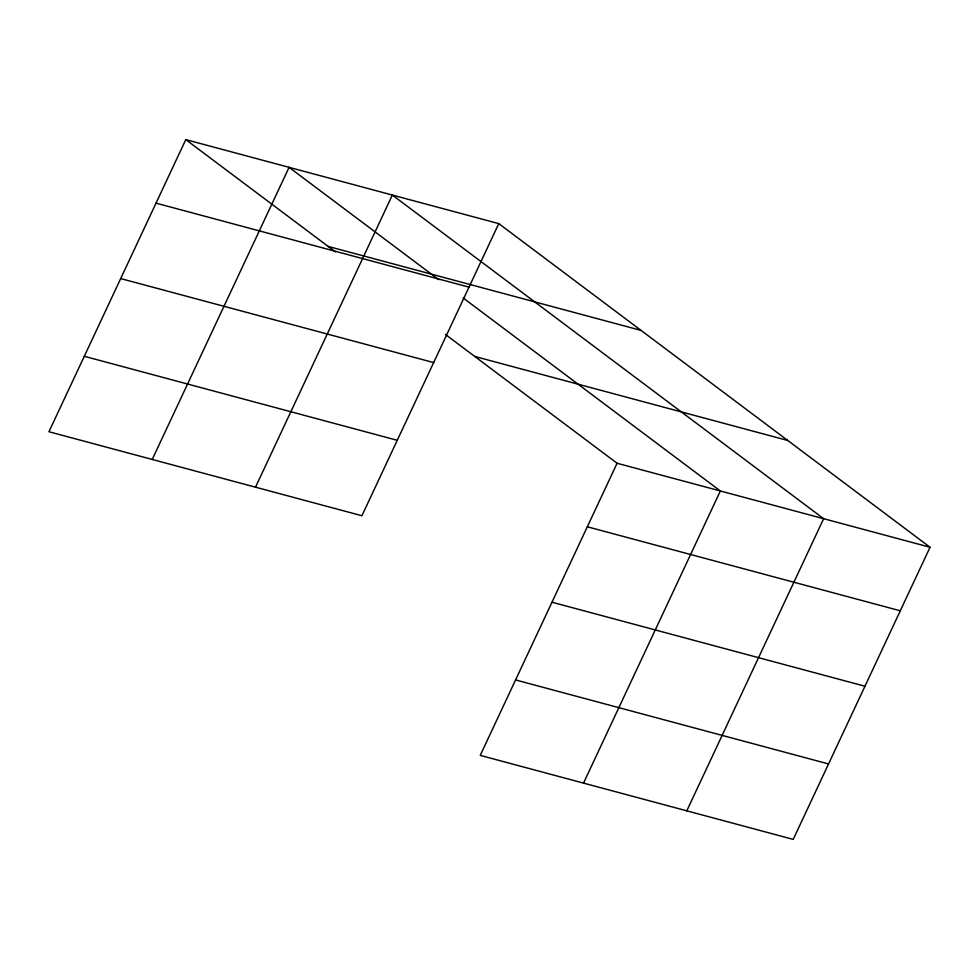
<?xml version="1.0" encoding="UTF-8"?>
<svg xmlns="http://www.w3.org/2000/svg" width="979" height="979" viewBox="0 0 979 979"><rect width="100%" height="100%" fill="white"/><g stroke="black" fill="none" stroke-linecap="round" stroke-linejoin="round"><path stroke-width="1.47" d="M185.79 139.605L48.95 431.739L361.912 515.749L498.764 223.616L185.79 139.605L335.454 251.909M152.234 459.457L289.074 167.336L438.727 279.639M255.507 487.187L392.346 195.054L823.645 518.699L686.793 810.832M445.433 334.439L617.088 463.251L480.236 755.384L793.21 839.395L930.05 547.261L498.764 223.616M583.521 783.102L720.36 490.981L463.165 297.971M328.124 246.414L641.086 330.425M156.028 203.142L469.002 287.153M474.754 356.454L787.728 440.464M120.698 278.574L433.66 362.585M617.088 463.251L930.05 547.261M84.292 356.295L397.254 440.305M587.327 526.788L900.288 610.798M551.985 602.22L864.959 686.23M515.578 679.94L828.54 763.95"/></g></svg>
